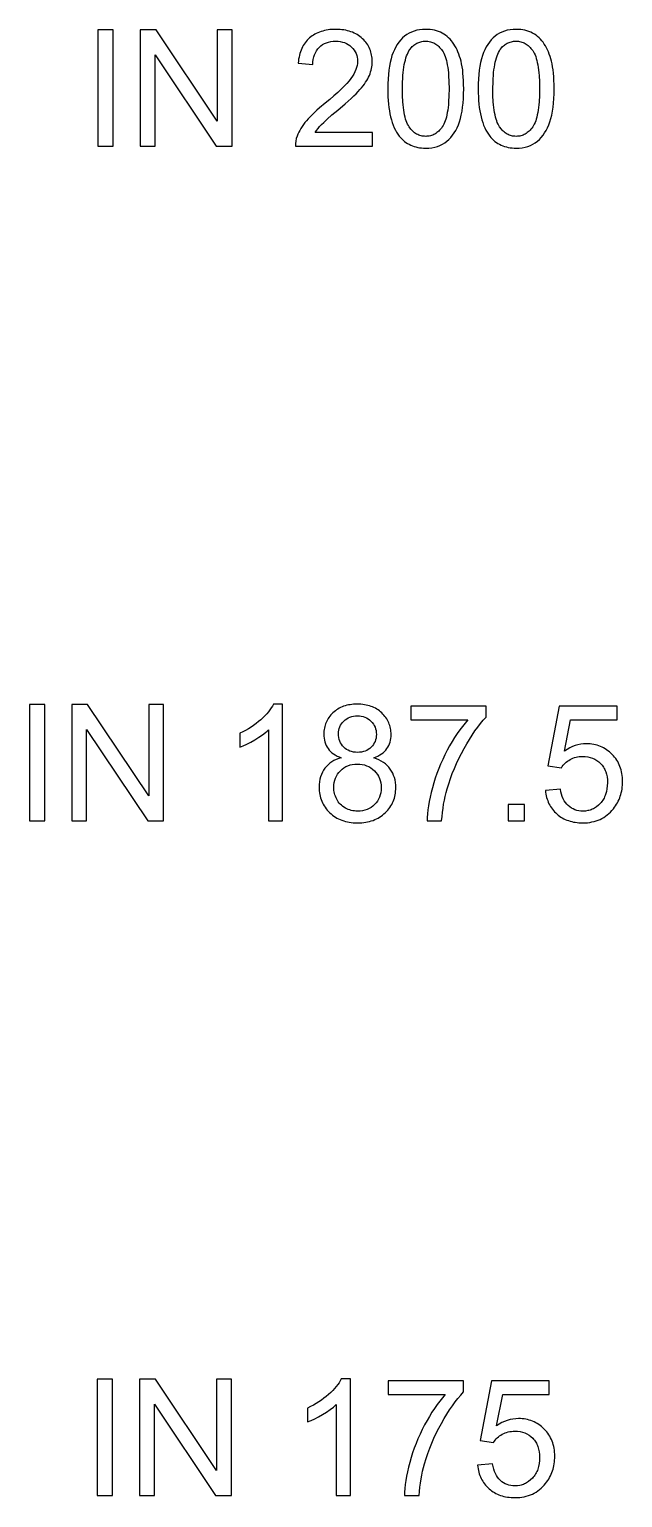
# Model space of a CAD drawing. Header units: millimetres. Extents: x -6 to 6, y -172 to -20.
# Drawn here: x -5.49 to 5.49, y -47.67 to -20.47 of the extents above; entities that cross this region are included whole.
import ezdxf

# ---------------------------------------------------------------- set-up
doc = ezdxf.new("R2010")
doc.units = ezdxf.units.MM
doc.layers.add('LASER_MARK', color=7, linetype='Continuous')

msp = doc.modelspace()

# ---------------------------------------------------------------- linework, layer by layer
at = {"layer": 'LASER_MARK'}
for points in [[(-4.221, -22.638), (-3.936, -22.638), (-3.936, -20.483), (-4.221, -20.483)], [(-3.437, -22.638), (-3.163, -22.638), (-3.163, -20.945), (-2.032, -22.638), (-1.739, -22.638), (-1.739, -20.483), (-2.013, -20.483), (-2.013, -22.175), (-3.144, -20.483), (-3.437, -20.483)], [(0.859, -22.384), (-0.198, -22.384), (-0.174, -22.348), (-0.148, -22.312), (-0.118, -22.276), (-0.086, -22.24), (-0.042, -22.197), (0.024, -22.137), (0.111, -22.061), (0.22, -21.969), (0.352, -21.855), (0.464, -21.754), (0.513, -21.708), (0.556, -21.666), (0.594, -21.626), (0.628, -21.59), (0.657, -21.556), (0.685, -21.522), (0.71, -21.488), (0.733, -21.455), (0.754, -21.423), (0.772, -21.39), (0.789, -21.358), (0.803, -21.327), (0.816, -21.296), (0.826, -21.264), (0.835, -21.233), (0.843, -21.201), (0.849, -21.169), (0.853, -21.137), (0.855, -21.105), (0.856, -21.073), (0.855, -21.041), (0.853, -21.01), (0.85, -20.98), (0.845, -20.951), (0.838, -20.922), (0.831, -20.894), (0.821, -20.866), (0.811, -20.839), (0.799, -20.813), (0.785, -20.787), (0.771, -20.762), (0.754, -20.738), (0.737, -20.714), (0.718, -20.691), (0.697, -20.668), (0.675, -20.647), (0.652, -20.626), (0.628, -20.606), (0.603, -20.588), (0.577, -20.571), (0.55, -20.556), (0.522, -20.542), (0.492, -20.529), (0.462, -20.518), (0.431, -20.508), (0.399, -20.499), (0.366, -20.491), (0.331, -20.485), (0.296, -20.481), (0.26, -20.477), (0.223, -20.475), (0.184, -20.475), (0.147, -20.475), (0.11, -20.477), (0.074, -20.48), (0.039, -20.485), (0.005, -20.49), (-0.028, -20.497), (-0.06, -20.505), (-0.091, -20.514), (-0.122, -20.525), (-0.151, -20.537), (-0.179, -20.55), (-0.206, -20.564), (-0.232, -20.58), (-0.257, -20.597), (-0.282, -20.615), (-0.305, -20.634), (-0.327, -20.655), (-0.348, -20.676), (-0.368, -20.699), (-0.386, -20.723), (-0.404, -20.748), (-0.42, -20.774), (-0.435, -20.801), (-0.449, -20.83), (-0.461, -20.859), (-0.472, -20.89), (-0.483, -20.922), (-0.491, -20.955), (-0.499, -20.989), (-0.506, -21.024), (-0.511, -21.06), (-0.515, -21.098), (-0.243, -21.126), (-0.241, -21.076), (-0.235, -21.03), (-0.226, -20.986), (-0.213, -20.945), (-0.197, -20.907), (-0.177, -20.871), (-0.154, -20.838), (-0.127, -20.808), (-0.097, -20.781), (-0.065, -20.758), (-0.03, -20.738), (0.007, -20.722), (0.046, -20.71), (0.088, -20.701), (0.132, -20.695), (0.179, -20.694), (0.223, -20.695), (0.265, -20.7), (0.305, -20.709), (0.342, -20.721), (0.378, -20.736), (0.411, -20.754), (0.443, -20.776), (0.472, -20.802), (0.498, -20.829), (0.521, -20.859), (0.54, -20.89), (0.556, -20.922), (0.568, -20.956), (0.577, -20.991), (0.582, -21.028), (0.584, -21.067), (0.582, -21.105), (0.576, -21.143), (0.567, -21.182), (0.553, -21.221), (0.536, -21.261), (0.515, -21.302), (0.49, -21.343), (0.461, -21.385), (0.426, -21.429), (0.385, -21.477), (0.336, -21.528), (0.28, -21.583), (0.217, -21.642), (0.147, -21.705), (0.07, -21.771), (-0.014, -21.841), (-0.12, -21.931), (-0.169, -21.974), (-0.214, -22.016), (-0.255, -22.056), (-0.294, -22.094), (-0.328, -22.132), (-0.36, -22.168), (-0.389, -22.203), (-0.416, -22.238), (-0.441, -22.274), (-0.463, -22.31), (-0.484, -22.346), (-0.503, -22.382), (-0.52, -22.418), (-0.534, -22.454), (-0.549, -22.499), (-0.559, -22.544), (-0.564, -22.591), (-0.565, -22.638), (0.859, -22.638)], [(1.221, -20.96), (1.203, -21.021), (1.187, -21.086), (1.173, -21.156), (1.162, -21.231), (1.154, -21.31), (1.148, -21.394), (1.144, -21.482), (1.143, -21.575), (1.143, -21.65), (1.146, -21.722), (1.15, -21.791), (1.156, -21.858), (1.163, -21.922), (1.173, -21.983), (1.183, -22.042), (1.196, -22.098), (1.21, -22.151), (1.226, -22.202), (1.243, -22.25), (1.262, -22.296), (1.283, -22.339), (1.306, -22.379), (1.33, -22.416), (1.356, -22.451), (1.378, -22.478), (1.402, -22.504), (1.427, -22.527), (1.453, -22.549), (1.48, -22.569), (1.508, -22.587), (1.537, -22.604), (1.567, -22.619), (1.598, -22.632), (1.63, -22.643), (1.663, -22.653), (1.698, -22.661), (1.733, -22.667), (1.769, -22.671), (1.807, -22.674), (1.845, -22.675), (1.903, -22.673), (1.958, -22.667), (2.011, -22.657), (2.061, -22.643), (2.109, -22.625), (2.154, -22.603), (2.197, -22.577), (2.237, -22.548), (2.274, -22.514), (2.309, -22.477), (2.342, -22.437), (2.372, -22.394), (2.4, -22.347), (2.426, -22.297), (2.449, -22.244), (2.47, -22.187), (2.488, -22.127), (2.504, -22.062), (2.517, -21.992), (2.528, -21.918), (2.537, -21.839), (2.543, -21.756), (2.546, -21.668), (2.548, -21.575), (2.547, -21.497), (2.545, -21.423), (2.541, -21.354), (2.535, -21.288), (2.529, -21.226), (2.52, -21.169), (2.51, -21.115), (2.499, -21.066), (2.486, -21.02), (2.473, -20.975), (2.458, -20.933), (2.441, -20.892), (2.424, -20.852), (2.406, -20.815), (2.386, -20.78), (2.365, -20.746), (2.343, -20.714), (2.32, -20.684), (2.295, -20.656), (2.269, -20.63), (2.241, -20.605), (2.212, -20.583), (2.181, -20.563), (2.149, -20.544), (2.116, -20.528), (2.081, -20.514), (2.045, -20.502), (2.008, -20.492), (1.969, -20.484), (1.929, -20.479), (1.888, -20.476), (1.845, -20.475), (1.788, -20.477), (1.733, -20.483), (1.68, -20.492), (1.63, -20.506), (1.582, -20.524), (1.537, -20.546), (1.495, -20.571), (1.455, -20.601), (1.417, -20.634), (1.382, -20.671), (1.349, -20.711), (1.319, -20.754), (1.291, -20.801), (1.265, -20.851), (1.242, -20.904)], [(2.895, -20.96), (2.877, -21.021), (2.861, -21.086), (2.847, -21.156), (2.836, -21.231), (2.828, -21.31), (2.821, -21.394), (2.818, -21.482), (2.816, -21.575), (2.817, -21.65), (2.82, -21.722), (2.824, -21.791), (2.83, -21.858), (2.837, -21.922), (2.846, -21.983), (2.857, -22.042), (2.87, -22.098), (2.884, -22.151), (2.9, -22.202), (2.917, -22.25), (2.936, -22.296), (2.957, -22.339), (2.98, -22.379), (3.004, -22.416), (3.03, -22.451), (3.052, -22.478), (3.076, -22.504), (3.101, -22.527), (3.127, -22.549), (3.154, -22.569), (3.182, -22.587), (3.211, -22.604), (3.241, -22.619), (3.272, -22.632), (3.304, -22.643), (3.337, -22.653), (3.372, -22.661), (3.407, -22.667), (3.443, -22.671), (3.481, -22.674), (3.519, -22.675), (3.577, -22.673), (3.632, -22.667), (3.685, -22.657), (3.735, -22.643), (3.783, -22.625), (3.828, -22.603), (3.871, -22.577), (3.911, -22.548), (3.948, -22.514), (3.983, -22.477), (4.016, -22.437), (4.046, -22.394), (4.074, -22.347), (4.1, -22.297), (4.123, -22.244), (4.144, -22.187), (4.162, -22.127), (4.178, -22.062), (4.191, -21.992), (4.202, -21.918), (4.21, -21.839), (4.217, -21.756), (4.22, -21.668), (4.221, -21.575), (4.221, -21.497), (4.218, -21.423), (4.215, -21.354), (4.209, -21.288), (4.202, -21.226), (4.194, -21.169), (4.184, -21.115), (4.173, -21.066), (4.16, -21.02), (4.146, -20.975), (4.131, -20.933), (4.115, -20.892), (4.098, -20.852), (4.08, -20.815), (4.06, -20.78), (4.039, -20.746), (4.017, -20.714), (3.994, -20.684), (3.969, -20.656), (3.943, -20.63), (3.915, -20.605), (3.886, -20.583), (3.855, -20.563), (3.823, -20.544), (3.79, -20.528), (3.755, -20.514), (3.719, -20.502), (3.682, -20.492), (3.643, -20.484), (3.603, -20.479), (3.562, -20.476), (3.519, -20.475), (3.461, -20.477), (3.406, -20.483), (3.354, -20.492), (3.304, -20.506), (3.256, -20.524), (3.211, -20.546), (3.169, -20.571), (3.129, -20.601), (3.091, -20.634), (3.056, -20.671), (3.023, -20.711), (2.993, -20.754), (2.965, -20.801), (2.939, -20.851), (2.916, -20.904)], [(1.539, -22.282), (1.524, -22.258), (1.51, -22.232), (1.496, -22.203), (1.484, -22.172), (1.473, -22.137), (1.463, -22.1), (1.454, -22.06), (1.446, -22.017), (1.438, -21.972), (1.432, -21.923), (1.427, -21.872), (1.422, -21.818), (1.416, -21.702), (1.414, -21.575), (1.417, -21.448), (1.419, -21.388), (1.423, -21.331), (1.428, -21.276), (1.434, -21.224), (1.441, -21.175), (1.449, -21.128), (1.458, -21.084), (1.468, -21.043), (1.479, -21.004), (1.491, -20.967), (1.505, -20.933), (1.519, -20.902), (1.535, -20.874), (1.551, -20.848), (1.58, -20.812), (1.595, -20.795), (1.61, -20.78), (1.626, -20.767), (1.643, -20.754), (1.66, -20.742), (1.678, -20.732), (1.697, -20.723), (1.716, -20.715), (1.735, -20.709), (1.756, -20.703), (1.776, -20.699), (1.798, -20.696), (1.82, -20.694), (1.842, -20.694), (1.865, -20.694), (1.887, -20.696), (1.909, -20.7), (1.931, -20.705), (1.952, -20.711), (1.972, -20.718), (1.993, -20.727), (2.012, -20.737), (2.031, -20.749), (2.05, -20.762), (2.068, -20.776), (2.086, -20.792), (2.103, -20.809), (2.12, -20.827), (2.136, -20.847), (2.152, -20.868), (2.167, -20.892), (2.181, -20.918), (2.194, -20.947), (2.206, -20.978), (2.217, -21.013), (2.227, -21.05), (2.236, -21.09), (2.245, -21.133), (2.252, -21.178), (2.258, -21.227), (2.264, -21.278), (2.268, -21.332), (2.274, -21.448), (2.276, -21.575), (2.274, -21.702), (2.268, -21.818), (2.264, -21.872), (2.258, -21.923), (2.252, -21.971), (2.245, -22.016), (2.236, -22.059), (2.227, -22.099), (2.217, -22.136), (2.206, -22.171), (2.194, -22.202), (2.181, -22.231), (2.167, -22.257), (2.152, -22.281), (2.136, -22.302), (2.12, -22.322), (2.103, -22.341), (2.086, -22.358), (2.068, -22.374), (2.05, -22.388), (2.032, -22.401), (2.013, -22.413), (1.993, -22.423), (1.974, -22.432), (1.953, -22.44), (1.933, -22.446), (1.911, -22.451), (1.89, -22.454), (1.868, -22.456), (1.845, -22.457), (1.823, -22.456), (1.8, -22.454), (1.779, -22.451), (1.758, -22.446), (1.737, -22.44), (1.717, -22.432), (1.697, -22.424), (1.677, -22.413), (1.658, -22.402), (1.64, -22.389), (1.622, -22.374), (1.604, -22.358), (1.587, -22.341), (1.571, -22.323)], [(3.213, -22.282), (3.198, -22.258), (3.183, -22.232), (3.17, -22.203), (3.158, -22.172), (3.147, -22.137), (3.137, -22.1), (3.128, -22.06), (3.119, -22.017), (3.112, -21.972), (3.106, -21.923), (3.101, -21.872), (3.096, -21.818), (3.09, -21.702), (3.088, -21.575), (3.091, -21.448), (3.093, -21.388), (3.097, -21.331), (3.102, -21.276), (3.108, -21.224), (3.115, -21.175), (3.123, -21.128), (3.132, -21.084), (3.142, -21.043), (3.153, -21.004), (3.165, -20.967), (3.179, -20.933), (3.193, -20.902), (3.208, -20.874), (3.225, -20.848), (3.253, -20.812), (3.268, -20.795), (3.284, -20.78), (3.3, -20.767), (3.317, -20.754), (3.334, -20.742), (3.352, -20.732), (3.371, -20.723), (3.39, -20.715), (3.409, -20.709), (3.43, -20.703), (3.45, -20.699), (3.472, -20.696), (3.494, -20.694), (3.516, -20.694), (3.539, -20.694), (3.561, -20.696), (3.583, -20.7), (3.605, -20.705), (3.626, -20.711), (3.646, -20.718), (3.666, -20.727), (3.686, -20.737), (3.705, -20.749), (3.724, -20.762), (3.742, -20.776), (3.759, -20.792), (3.777, -20.809), (3.793, -20.827), (3.81, -20.847), (3.825, -20.868), (3.84, -20.892), (3.854, -20.918), (3.868, -20.947), (3.88, -20.978), (3.891, -21.013), (3.901, -21.05), (3.91, -21.09), (3.919, -21.133), (3.926, -21.178), (3.932, -21.227), (3.937, -21.278), (3.942, -21.332), (3.948, -21.448), (3.95, -21.575), (3.948, -21.702), (3.942, -21.818), (3.937, -21.872), (3.932, -21.923), (3.926, -21.971), (3.919, -22.016), (3.91, -22.059), (3.901, -22.099), (3.891, -22.136), (3.88, -22.171), (3.868, -22.202), (3.854, -22.231), (3.84, -22.257), (3.825, -22.281), (3.81, -22.302), (3.793, -22.322), (3.777, -22.341), (3.76, -22.358), (3.742, -22.374), (3.724, -22.388), (3.706, -22.401), (3.687, -22.413), (3.667, -22.423), (3.647, -22.432), (3.627, -22.44), (3.606, -22.446), (3.585, -22.451), (3.564, -22.454), (3.542, -22.456), (3.519, -22.457), (3.496, -22.456), (3.474, -22.454), (3.453, -22.451), (3.431, -22.446), (3.411, -22.44), (3.39, -22.432), (3.371, -22.424), (3.351, -22.413), (3.332, -22.402), (3.314, -22.389), (3.296, -22.374), (3.278, -22.358), (3.261, -22.341), (3.245, -22.323)], [(-5.488, -35.138), (-5.203, -35.138), (-5.203, -32.983), (-5.488, -32.983)], [(-4.703, -35.138), (-4.43, -35.138), (-4.43, -33.445), (-3.299, -35.138), (-3.006, -35.138), (-3.006, -32.983), (-3.279, -32.983), (-3.279, -34.675), (-4.411, -32.983), (-4.703, -32.983)], [(-0.802, -35.138), (-0.802, -32.975), (-0.972, -32.975), (-0.991, -33.01), (-1.013, -33.045), (-1.038, -33.081), (-1.065, -33.116), (-1.096, -33.153), (-1.13, -33.189), (-1.167, -33.226), (-1.207, -33.263), (-1.25, -33.299), (-1.294, -33.334), (-1.34, -33.368), (-1.387, -33.4), (-1.437, -33.431), (-1.488, -33.461), (-1.541, -33.489), (-1.595, -33.515), (-1.595, -33.771), (-1.532, -33.746), (-1.464, -33.714), (-1.392, -33.677), (-1.317, -33.634), (-1.243, -33.589), (-1.177, -33.543), (-1.118, -33.498), (-1.091, -33.475), (-1.066, -33.452), (-1.066, -35.138)], [(0.039, -33.798), (0.06, -33.825), (0.084, -33.85), (0.11, -33.874), (0.14, -33.896), (0.171, -33.917), (0.206, -33.936), (0.243, -33.954), (0.283, -33.97), (0.235, -33.984), (0.19, -34.001), (0.148, -34.021), (0.109, -34.044), (0.072, -34.069), (0.038, -34.098), (0.007, -34.129), (-0.021, -34.163), (-0.046, -34.199), (-0.067, -34.238), (-0.086, -34.279), (-0.1, -34.322), (-0.112, -34.367), (-0.12, -34.414), (-0.125, -34.463), (-0.127, -34.515), (-0.126, -34.55), (-0.124, -34.584), (-0.12, -34.617), (-0.115, -34.65), (-0.108, -34.682), (-0.1, -34.713), (-0.09, -34.744), (-0.078, -34.774), (-0.065, -34.803), (-0.051, -34.831), (-0.035, -34.859), (-0.017, -34.886), (0.002, -34.912), (0.023, -34.937), (0.045, -34.962), (0.068, -34.986), (0.093, -35.009), (0.119, -35.03), (0.146, -35.05), (0.174, -35.068), (0.203, -35.085), (0.232, -35.101), (0.263, -35.115), (0.295, -35.127), (0.327, -35.138), (0.361, -35.148), (0.395, -35.156), (0.431, -35.163), (0.467, -35.168), (0.505, -35.172), (0.543, -35.174), (0.583, -35.175), (0.622, -35.174), (0.66, -35.172), (0.698, -35.168), (0.734, -35.163), (0.77, -35.156), (0.805, -35.148), (0.838, -35.139), (0.871, -35.128), (0.902, -35.115), (0.933, -35.101), (0.963, -35.086), (0.992, -35.069), (1.019, -35.05), (1.046, -35.031), (1.072, -35.009), (1.097, -34.987), (1.121, -34.963), (1.143, -34.938), (1.163, -34.913), (1.183, -34.887), (1.2, -34.86), (1.216, -34.833), (1.231, -34.805), (1.244, -34.776), (1.255, -34.747), (1.265, -34.717), (1.273, -34.686), (1.28, -34.655), (1.286, -34.623), (1.289, -34.59), (1.292, -34.556), (1.293, -34.522), (1.291, -34.473), (1.286, -34.426), (1.278, -34.38), (1.267, -34.336), (1.252, -34.294), (1.234, -34.254), (1.213, -34.215), (1.189, -34.178), (1.162, -34.143), (1.131, -34.111), (1.098, -34.081), (1.062, -34.054), (1.022, -34.029), (0.98, -34.007), (0.935, -33.987), (0.887, -33.97), (0.926, -33.954), (0.962, -33.936), (0.996, -33.917), (1.027, -33.897), (1.055, -33.874), (1.081, -33.851), (1.105, -33.825), (1.126, -33.798), (1.144, -33.77), (1.16, -33.74), (1.174, -33.71), (1.185, -33.678), (1.193, -33.644), (1.199, -33.61), (1.203, -33.574), (1.204, -33.537), (1.204, -33.508), (1.202, -33.48), (1.198, -33.452), (1.194, -33.424), (1.188, -33.397), (1.18, -33.371), (1.171, -33.345), (1.161, -33.32), (1.15, -33.296), (1.137, -33.271), (1.123, -33.248), (1.108, -33.225), (1.091, -33.202), (1.073, -33.181), (1.053, -33.159), (1.032, -33.138), (1.01, -33.119), (0.988, -33.1), (0.964, -33.083), (0.94, -33.067), (0.914, -33.052), (0.888, -33.039), (0.861, -33.026), (0.833, -33.016), (0.804, -33.006), (0.774, -32.998), (0.744, -32.991), (0.712, -32.985), (0.68, -32.98), (0.647, -32.977), (0.613, -32.975), (0.578, -32.975), (0.544, -32.975), (0.51, -32.977), (0.477, -32.98), (0.445, -32.985), (0.414, -32.99), (0.383, -32.997), (0.354, -33.005), (0.326, -33.015), (0.298, -33.025), (0.271, -33.037), (0.245, -33.05), (0.22, -33.065), (0.196, -33.08), (0.173, -33.097), (0.15, -33.115), (0.129, -33.135), (0.108, -33.155), (0.089, -33.176), (0.071, -33.198), (0.055, -33.22), (0.039, -33.242), (0.026, -33.265), (0.013, -33.289), (0.002, -33.314), (-0.008, -33.339), (-0.017, -33.364), (-0.024, -33.39), (-0.03, -33.417), (-0.034, -33.445), (-0.038, -33.473), (-0.04, -33.501), (-0.04, -33.53), (-0.039, -33.568), (-0.035, -33.605), (-0.029, -33.641), (-0.021, -33.675), (-0.009, -33.708), (0.004, -33.739), (0.02, -33.769)], [(1.567, -33.266), (2.623, -33.266), (2.573, -33.325), (2.523, -33.387), (2.475, -33.452), (2.427, -33.521), (2.38, -33.593), (2.333, -33.669), (2.288, -33.747), (2.243, -33.829), (2.199, -33.913), (2.159, -33.998), (2.12, -34.084), (2.085, -34.17), (2.052, -34.257), (2.021, -34.345), (1.994, -34.434), (1.969, -34.524), (1.946, -34.612), (1.926, -34.697), (1.91, -34.779), (1.896, -34.857), (1.885, -34.932), (1.877, -35.004), (1.871, -35.073), (1.869, -35.138), (2.14, -35.138), (2.147, -35.058), (2.155, -34.98), (2.165, -34.904), (2.177, -34.829), (2.19, -34.756), (2.206, -34.684), (2.223, -34.614), (2.242, -34.546), (2.271, -34.45), (2.303, -34.355), (2.337, -34.261), (2.375, -34.167), (2.416, -34.074), (2.459, -33.982), (2.505, -33.89), (2.554, -33.799), (2.605, -33.711), (2.655, -33.627), (2.706, -33.547), (2.757, -33.472), (2.808, -33.402), (2.859, -33.336), (2.911, -33.274), (2.962, -33.217), (2.962, -33.011), (1.567, -33.011)], [(4.338, -34.55), (4.06, -34.574), (4.064, -34.607), (4.069, -34.64), (4.075, -34.672), (4.083, -34.703), (4.092, -34.733), (4.102, -34.762), (4.113, -34.791), (4.126, -34.819), (4.14, -34.845), (4.155, -34.871), (4.172, -34.897), (4.189, -34.921), (4.208, -34.945), (4.228, -34.967), (4.25, -34.989), (4.272, -35.01), (4.296, -35.03), (4.32, -35.049), (4.346, -35.066), (4.372, -35.082), (4.399, -35.097), (4.427, -35.11), (4.455, -35.123), (4.485, -35.133), (4.515, -35.143), (4.547, -35.151), (4.579, -35.159), (4.612, -35.164), (4.646, -35.169), (4.68, -35.172), (4.716, -35.174), (4.752, -35.175), (4.796, -35.174), (4.839, -35.171), (4.881, -35.165), (4.922, -35.158), (4.961, -35.149), (5, -35.138), (5.037, -35.125), (5.073, -35.109), (5.107, -35.092), (5.141, -35.072), (5.173, -35.051), (5.205, -35.027), (5.235, -35.002), (5.264, -34.974), (5.291, -34.945), (5.318, -34.913), (5.338, -34.886), (5.358, -34.859), (5.376, -34.83), (5.392, -34.802), (5.408, -34.772), (5.422, -34.742), (5.434, -34.711), (5.446, -34.68), (5.456, -34.648), (5.464, -34.616), (5.472, -34.583), (5.478, -34.549), (5.482, -34.514), (5.486, -34.479), (5.488, -34.444), (5.488, -34.407), (5.487, -34.37), (5.485, -34.332), (5.481, -34.296), (5.476, -34.261), (5.469, -34.226), (5.461, -34.193), (5.451, -34.16), (5.44, -34.128), (5.427, -34.097), (5.412, -34.067), (5.397, -34.038), (5.379, -34.01), (5.36, -33.982), (5.34, -33.955), (5.318, -33.93), (5.294, -33.905), (5.27, -33.881), (5.244, -33.859), (5.218, -33.838), (5.192, -33.819), (5.164, -33.802), (5.136, -33.786), (5.108, -33.771), (5.078, -33.758), (5.048, -33.747), (5.017, -33.737), (4.986, -33.729), (4.954, -33.722), (4.921, -33.716), (4.887, -33.712), (4.853, -33.71), (4.818, -33.709), (4.765, -33.712), (4.713, -33.718), (4.661, -33.728), (4.61, -33.743), (4.559, -33.762), (4.509, -33.785), (4.46, -33.813), (4.411, -33.845), (4.527, -33.266), (5.387, -33.266), (5.387, -33.013), (4.315, -33.013), (4.107, -34.119), (4.355, -34.152), (4.371, -34.129), (4.387, -34.108), (4.405, -34.087), (4.425, -34.068), (4.446, -34.05), (4.468, -34.032), (4.492, -34.016), (4.517, -34.001), (4.543, -33.988), (4.57, -33.976), (4.598, -33.966), (4.626, -33.958), (4.655, -33.951), (4.685, -33.947), (4.716, -33.944), (4.748, -33.943), (4.798, -33.945), (4.846, -33.951), (4.891, -33.961), (4.934, -33.976), (4.974, -33.994), (5.012, -34.017), (5.047, -34.043), (5.08, -34.074), (5.096, -34.091), (5.11, -34.108), (5.124, -34.126), (5.136, -34.145), (5.147, -34.165), (5.158, -34.185), (5.167, -34.207), (5.176, -34.229), (5.19, -34.275), (5.2, -34.324), (5.206, -34.376), (5.208, -34.431), (5.205, -34.489), (5.199, -34.544), (5.189, -34.596), (5.174, -34.646), (5.166, -34.669), (5.156, -34.692), (5.145, -34.714), (5.133, -34.735), (5.12, -34.756), (5.106, -34.776), (5.091, -34.795), (5.075, -34.813), (5.041, -34.847), (5.005, -34.876), (4.968, -34.901), (4.948, -34.912), (4.928, -34.921), (4.908, -34.93), (4.887, -34.937), (4.866, -34.943), (4.844, -34.948), (4.799, -34.955), (4.752, -34.957), (4.713, -34.956), (4.676, -34.951), (4.639, -34.943), (4.605, -34.932), (4.572, -34.917), (4.54, -34.9), (4.51, -34.879), (4.481, -34.855), (4.454, -34.828), (4.43, -34.798), (4.408, -34.764), (4.389, -34.728), (4.372, -34.688), (4.358, -34.645), (4.347, -34.599)], [(0.328, -33.771), (0.305, -33.746), (0.285, -33.719), (0.268, -33.691), (0.255, -33.66), (0.244, -33.628), (0.236, -33.594), (0.232, -33.559), (0.23, -33.521), (0.232, -33.488), (0.236, -33.456), (0.244, -33.425), (0.255, -33.396), (0.269, -33.367), (0.286, -33.34), (0.307, -33.314), (0.33, -33.289), (0.356, -33.266), (0.383, -33.247), (0.412, -33.23), (0.443, -33.216), (0.475, -33.206), (0.509, -33.198), (0.544, -33.194), (0.581, -33.192), (0.618, -33.194), (0.653, -33.198), (0.687, -33.206), (0.719, -33.217), (0.749, -33.231), (0.778, -33.248), (0.806, -33.268), (0.832, -33.291), (0.855, -33.317), (0.876, -33.344), (0.893, -33.372), (0.907, -33.402), (0.918, -33.433), (0.926, -33.466), (0.931, -33.5), (0.932, -33.536), (0.931, -33.57), (0.926, -33.603), (0.919, -33.635), (0.908, -33.665), (0.894, -33.694), (0.877, -33.721), (0.858, -33.747), (0.835, -33.772), (0.809, -33.794), (0.782, -33.814), (0.754, -33.831), (0.723, -33.844), (0.691, -33.855), (0.657, -33.862), (0.622, -33.867), (0.584, -33.868), (0.546, -33.867), (0.509, -33.862), (0.474, -33.855), (0.442, -33.844), (0.411, -33.83), (0.381, -33.814), (0.354, -33.794)], [(0.198, -34.735), (0.186, -34.709), (0.175, -34.682), (0.166, -34.655), (0.158, -34.628), (0.152, -34.6), (0.148, -34.572), (0.146, -34.544), (0.145, -34.516), (0.147, -34.471), (0.152, -34.428), (0.162, -34.386), (0.175, -34.346), (0.193, -34.309), (0.214, -34.273), (0.239, -34.239), (0.267, -34.208), (0.299, -34.179), (0.333, -34.154), (0.368, -34.132), (0.406, -34.115), (0.446, -34.102), (0.487, -34.092), (0.531, -34.086), (0.577, -34.084), (0.624, -34.086), (0.668, -34.092), (0.711, -34.102), (0.752, -34.115), (0.791, -34.133), (0.827, -34.154), (0.862, -34.18), (0.895, -34.209), (0.925, -34.241), (0.951, -34.276), (0.972, -34.312), (0.99, -34.351), (1.004, -34.391), (1.014, -34.434), (1.02, -34.478), (1.022, -34.525), (1.02, -34.571), (1.014, -34.615), (1.005, -34.657), (0.991, -34.697), (0.974, -34.734), (0.953, -34.77), (0.928, -34.804), (0.899, -34.835), (0.867, -34.864), (0.833, -34.889), (0.797, -34.909), (0.759, -34.927), (0.719, -34.94), (0.676, -34.949), (0.632, -34.955), (0.586, -34.957), (0.555, -34.956), (0.526, -34.953), (0.496, -34.949), (0.468, -34.943), (0.439, -34.934), (0.412, -34.924), (0.385, -34.913), (0.358, -34.899), (0.332, -34.884), (0.308, -34.867), (0.286, -34.849), (0.265, -34.829), (0.246, -34.808), (0.228, -34.785), (0.213, -34.761)], [(3.372, -35.138), (3.673, -35.138), (3.673, -34.837), (3.372, -34.837)], [(-4.233, -47.638), (-3.948, -47.638), (-3.948, -45.483), (-4.233, -45.483)], [(-3.448, -47.638), (-3.175, -47.638), (-3.175, -45.945), (-2.043, -47.638), (-1.751, -47.638), (-1.751, -45.483), (-2.024, -45.483), (-2.024, -47.175), (-3.156, -45.483), (-3.448, -45.483)], [(0.453, -47.638), (0.453, -45.475), (0.283, -45.475), (0.264, -45.51), (0.242, -45.545), (0.217, -45.581), (0.19, -45.616), (0.159, -45.653), (0.125, -45.689), (0.088, -45.726), (0.048, -45.763), (0.005, -45.799), (-0.039, -45.834), (-0.085, -45.868), (-0.132, -45.9), (-0.182, -45.931), (-0.233, -45.961), (-0.286, -45.989), (-0.34, -46.015), (-0.34, -46.271), (-0.277, -46.246), (-0.209, -46.214), (-0.137, -46.177), (-0.062, -46.134), (0.012, -46.089), (0.078, -46.043), (0.137, -45.998), (0.164, -45.975), (0.189, -45.952), (0.189, -47.638)], [(1.148, -45.766), (2.204, -45.766), (2.154, -45.825), (2.104, -45.887), (2.056, -45.952), (2.008, -46.021), (1.961, -46.093), (1.914, -46.169), (1.869, -46.247), (1.824, -46.329), (1.78, -46.413), (1.74, -46.498), (1.702, -46.584), (1.666, -46.67), (1.633, -46.757), (1.603, -46.845), (1.575, -46.934), (1.55, -47.024), (1.527, -47.112), (1.508, -47.197), (1.491, -47.279), (1.477, -47.357), (1.466, -47.432), (1.458, -47.504), (1.452, -47.573), (1.45, -47.638), (1.722, -47.638), (1.728, -47.558), (1.736, -47.48), (1.746, -47.404), (1.758, -47.329), (1.772, -47.256), (1.787, -47.184), (1.804, -47.114), (1.823, -47.046), (1.852, -46.95), (1.884, -46.855), (1.919, -46.761), (1.956, -46.667), (1.997, -46.574), (2.04, -46.482), (2.086, -46.39), (2.135, -46.299), (2.186, -46.211), (2.237, -46.127), (2.287, -46.047), (2.338, -45.972), (2.389, -45.902), (2.441, -45.836), (2.492, -45.774), (2.543, -45.717), (2.543, -45.511), (1.148, -45.511)], [(3.082, -47.05), (2.805, -47.074), (2.809, -47.107), (2.814, -47.14), (2.82, -47.172), (2.828, -47.203), (2.837, -47.233), (2.847, -47.262), (2.858, -47.291), (2.871, -47.319), (2.885, -47.345), (2.9, -47.371), (2.916, -47.397), (2.934, -47.421), (2.953, -47.445), (2.973, -47.467), (2.994, -47.489), (3.017, -47.51), (3.041, -47.53), (3.065, -47.549), (3.091, -47.566), (3.117, -47.582), (3.144, -47.597), (3.172, -47.61), (3.2, -47.623), (3.23, -47.633), (3.26, -47.643), (3.292, -47.651), (3.324, -47.659), (3.357, -47.664), (3.391, -47.669), (3.425, -47.672), (3.461, -47.674), (3.497, -47.675), (3.541, -47.674), (3.584, -47.671), (3.626, -47.665), (3.667, -47.658), (3.706, -47.649), (3.745, -47.638), (3.782, -47.625), (3.818, -47.609), (3.852, -47.592), (3.886, -47.572), (3.918, -47.551), (3.95, -47.527), (3.98, -47.502), (4.009, -47.474), (4.036, -47.445), (4.063, -47.413), (4.083, -47.386), (4.103, -47.359), (4.121, -47.33), (4.137, -47.302), (4.153, -47.272), (4.167, -47.242), (4.179, -47.211), (4.191, -47.18), (4.201, -47.148), (4.209, -47.116), (4.217, -47.083), (4.223, -47.049), (4.227, -47.014), (4.231, -46.979), (4.233, -46.944), (4.233, -46.907), (4.232, -46.87), (4.23, -46.832), (4.226, -46.796), (4.221, -46.761), (4.214, -46.726), (4.206, -46.693), (4.196, -46.66), (4.185, -46.628), (4.172, -46.597), (4.157, -46.567), (4.142, -46.538), (4.124, -46.51), (4.105, -46.482), (4.085, -46.455), (4.063, -46.43), (4.039, -46.405), (4.015, -46.381), (3.989, -46.359), (3.963, -46.338), (3.937, -46.319), (3.909, -46.302), (3.881, -46.286), (3.853, -46.271), (3.823, -46.258), (3.793, -46.247), (3.762, -46.237), (3.731, -46.229), (3.699, -46.222), (3.666, -46.216), (3.632, -46.212), (3.598, -46.21), (3.563, -46.209), (3.51, -46.212), (3.458, -46.218), (3.406, -46.228), (3.355, -46.243), (3.304, -46.262), (3.254, -46.285), (3.205, -46.313), (3.156, -46.345), (3.272, -45.766), (4.132, -45.766), (4.132, -45.513), (3.06, -45.513), (2.852, -46.619), (3.1, -46.652), (3.116, -46.629), (3.132, -46.608), (3.15, -46.587), (3.17, -46.568), (3.191, -46.55), (3.213, -46.532), (3.237, -46.516), (3.262, -46.501), (3.288, -46.488), (3.315, -46.476), (3.342, -46.466), (3.371, -46.458), (3.4, -46.451), (3.43, -46.447), (3.461, -46.444), (3.493, -46.443), (3.543, -46.445), (3.59, -46.451), (3.636, -46.461), (3.679, -46.476), (3.719, -46.494), (3.757, -46.517), (3.792, -46.543), (3.825, -46.574), (3.841, -46.591), (3.855, -46.608), (3.869, -46.626), (3.881, -46.645), (3.892, -46.665), (3.903, -46.685), (3.912, -46.707), (3.921, -46.729), (3.935, -46.775), (3.945, -46.824), (3.951, -46.876), (3.953, -46.931), (3.95, -46.989), (3.944, -47.044), (3.934, -47.096), (3.919, -47.146), (3.911, -47.169), (3.901, -47.192), (3.89, -47.214), (3.878, -47.235), (3.865, -47.256), (3.851, -47.276), (3.836, -47.295), (3.82, -47.313), (3.786, -47.347), (3.75, -47.376), (3.713, -47.401), (3.693, -47.412), (3.673, -47.421), (3.653, -47.43), (3.632, -47.437), (3.611, -47.443), (3.589, -47.448), (3.544, -47.455), (3.497, -47.457), (3.458, -47.456), (3.42, -47.451), (3.384, -47.443), (3.35, -47.432), (3.317, -47.417), (3.285, -47.4), (3.255, -47.379), (3.226, -47.355), (3.199, -47.328), (3.175, -47.298), (3.153, -47.264), (3.134, -47.228), (3.117, -47.188), (3.103, -47.145), (3.091, -47.099)]]:
    msp.add_lwpolyline(points, close=True, dxfattribs=at)

doc.saveas('drawing.dxf')
